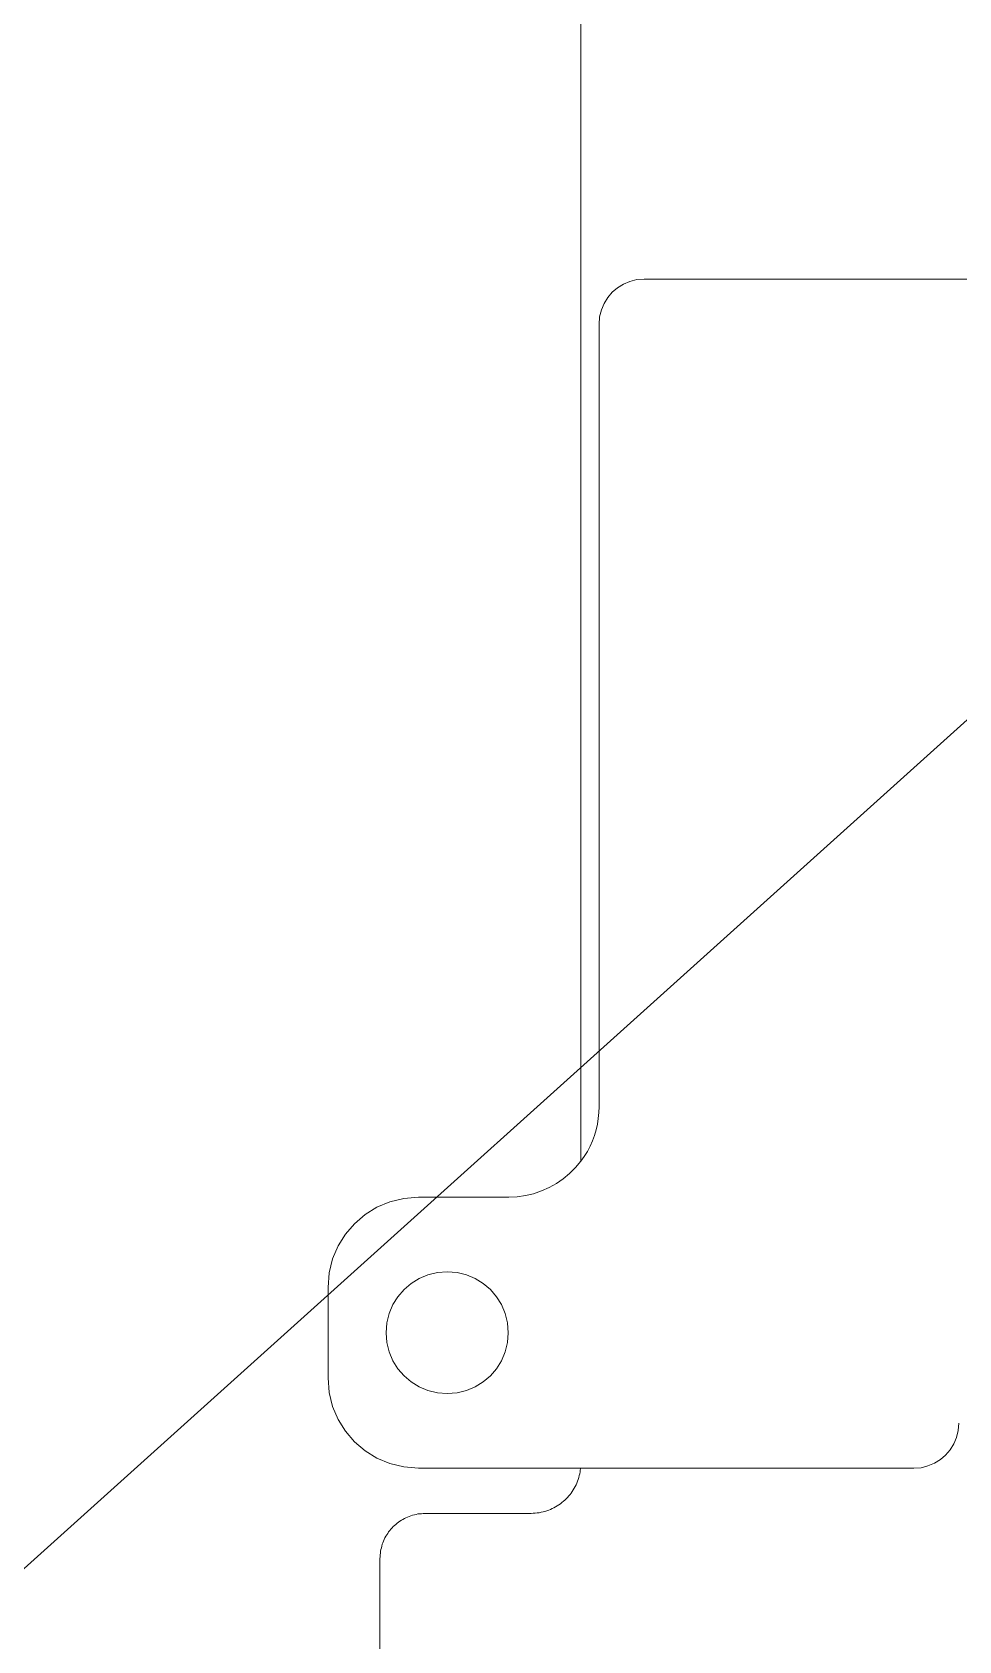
# Model space of a CAD drawing. Header units: millimetres. Extents: x 1863 to 2194, y 977 to 1295.
# Drawn here: x 2156.36 to 2166.62, y 1217.48 to 1235.28 of the extents above; entities that cross this region are included whole.
import ezdxf

# ---------------------------------------------------------------- set-up
doc = ezdxf.new("R2010")
doc.units = ezdxf.units.MM
doc.layers.add('2', color=7, linetype='Continuous', true_color=0xffffff)
doc.layers.add('BMLJ', color=4, linetype='Continuous')

msp = doc.modelspace()

# ---------------------------------------------------------------- linework, layer by layer
at = {"layer": '2', "color": 35, "linetype": 'Continuous', "lineweight": 18}
for p, q in [((2162.843, 1232.455), (2162.908, 1232.496)), ((2162.98, 1232.526), (2162.908, 1232.496)), ((2163.057, 1232.545), (2162.98, 1232.526)), ((2163.057, 1232.545), (2163.137, 1232.551)), ((2163.137, 1232.55), (2167.376, 1232.55)), ((2162.735, 1232.346), (2162.694, 1232.281)), ((2162.735, 1232.346), (2162.785, 1232.405)), ((2162.785, 1232.405), (2162.843, 1232.455)), ((2162.645, 1232.132), (2162.639, 1232.05)), ((2162.664, 1232.209), (2162.645, 1232.132)), ((2162.664, 1232.209), (2162.694, 1232.281)), ((2162.639, 1223.39), (2162.639, 1232.05)), ((2162.63, 1223.261), (2162.62, 1223.197)), ((2162.636, 1223.325), (2162.63, 1223.261)), ((2162.639, 1223.39), (2162.636, 1223.325)), ((2162.587, 1223.073), (2162.565, 1223.012)), ((2162.605, 1223.134), (2162.587, 1223.073)), ((2162.62, 1223.197), (2162.605, 1223.134)), ((2162.509, 1222.896), (2162.475, 1222.841)), ((2162.539, 1222.954), (2162.509, 1222.896)), ((2162.565, 1223.012), (2162.539, 1222.954)), ((2162.378, 1222.716), (2162.313, 1222.651)), ((2162.438, 1222.788), (2162.378, 1222.716)), ((2162.475, 1222.841), (2162.438, 1222.788)), ((2162.166, 1222.54), (2162.086, 1222.495)), ((2162.242, 1222.592), (2162.166, 1222.54)), ((2162.313, 1222.651), (2162.242, 1222.592)), ((2160.323, 1222.338), (2160.18, 1222.278)), ((2160.477, 1222.376), (2160.323, 1222.338)), ((2160.64, 1222.389), (2160.477, 1222.376)), ((2161.639, 1222.389), (2160.64, 1222.389)), ((2161.733, 1222.394), (2161.639, 1222.389)), ((2161.825, 1222.407), (2161.733, 1222.394)), ((2161.914, 1222.428), (2161.825, 1222.407)), ((2162.002, 1222.458), (2161.914, 1222.428)), ((2162.086, 1222.495), (2162.002, 1222.458)), ((2160.049, 1222.196), (2159.932, 1222.096)), ((2160.18, 1222.278), (2160.049, 1222.196)), ((2159.832, 1221.98), (2159.751, 1221.849)), ((2159.932, 1222.096), (2159.832, 1221.98)), ((2159.751, 1221.849), (2159.69, 1221.705)), ((2159.69, 1221.705), (2159.652, 1221.552)), ((2159.652, 1221.552), (2159.639, 1221.39)), ((2160.648, 1221.489), (2160.56, 1221.434)), ((2160.745, 1221.53), (2160.648, 1221.489)), ((2160.849, 1221.556), (2160.745, 1221.53)), ((2160.958, 1221.564), (2160.849, 1221.556)), ((2161.068, 1221.556), (2160.958, 1221.564)), ((2161.171, 1221.53), (2161.068, 1221.556)), ((2161.268, 1221.489), (2161.171, 1221.53)), ((2161.357, 1221.434), (2161.268, 1221.489)), ((2159.639, 1221.39), (2159.639, 1220.389)), ((2160.413, 1221.288), (2160.358, 1221.2)), ((2160.481, 1221.367), (2160.413, 1221.288)), ((2160.56, 1221.434), (2160.481, 1221.367)), ((2161.436, 1221.367), (2161.357, 1221.434)), ((2161.503, 1221.288), (2161.436, 1221.367)), ((2161.558, 1221.2), (2161.503, 1221.288)), ((2160.317, 1221.103), (2160.291, 1220.999)), ((2160.358, 1221.2), (2160.317, 1221.103)), ((2161.6, 1221.103), (2161.558, 1221.2)), ((2161.625, 1220.999), (2161.6, 1221.103)), ((2160.291, 1220.999), (2160.283, 1220.889)), ((2161.634, 1220.889), (2161.625, 1220.999)), ((2160.283, 1220.889), (2160.291, 1220.78)), ((2160.291, 1220.78), (2160.317, 1220.676)), ((2161.6, 1220.676), (2161.625, 1220.78)), ((2161.625, 1220.78), (2161.634, 1220.889)), ((2160.317, 1220.676), (2160.358, 1220.579)), ((2160.358, 1220.579), (2160.413, 1220.491)), ((2161.503, 1220.491), (2161.558, 1220.579)), ((2161.558, 1220.579), (2161.6, 1220.676)), ((2159.639, 1220.389), (2159.652, 1220.227)), ((2160.413, 1220.491), (2160.481, 1220.413)), ((2160.481, 1220.413), (2160.56, 1220.345)), ((2161.357, 1220.345), (2161.436, 1220.413)), ((2161.436, 1220.413), (2161.503, 1220.491)), ((2159.652, 1220.227), (2159.69, 1220.073)), ((2160.56, 1220.345), (2160.648, 1220.291)), ((2160.648, 1220.291), (2160.745, 1220.25)), ((2160.745, 1220.25), (2160.849, 1220.224)), ((2160.849, 1220.224), (2160.958, 1220.215)), ((2160.958, 1220.215), (2161.068, 1220.224)), ((2161.068, 1220.224), (2161.171, 1220.25)), ((2161.171, 1220.25), (2161.268, 1220.291)), ((2161.268, 1220.291), (2161.357, 1220.345)), ((2159.69, 1220.073), (2159.751, 1219.93)), ((2159.751, 1219.93), (2159.832, 1219.799)), ((2166.614, 1219.808), (2166.62, 1219.889)), ((2159.832, 1219.799), (2159.932, 1219.682)), ((2159.932, 1219.682), (2160.049, 1219.583)), ((2166.565, 1219.659), (2166.595, 1219.731)), ((2166.595, 1219.731), (2166.614, 1219.808)), ((2160.049, 1219.583), (2160.18, 1219.501)), ((2160.18, 1219.501), (2160.323, 1219.441)), ((2166.416, 1219.485), (2166.35, 1219.444)), ((2166.474, 1219.535), (2166.416, 1219.485)), ((2166.474, 1219.535), (2166.524, 1219.593)), ((2166.565, 1219.659), (2166.524, 1219.593)), ((2160.323, 1219.441), (2160.477, 1219.403)), ((2160.477, 1219.403), (2160.64, 1219.389)), ((2160.64, 1219.389), (2166.121, 1219.389)), ((2166.202, 1219.395), (2166.121, 1219.389)), ((2166.202, 1219.395), (2166.278, 1219.414)), ((2166.278, 1219.414), (2166.35, 1219.444))]:
    msp.add_line(p, q, dxfattribs=at)
for points, degree in [([(2162.437, 1236.521), (2162.437, 1222.787)], 1), ([(2162.43, 1219.35), (2162.423, 1219.321), (2162.416, 1219.293), (2162.409, 1219.265)], 3), ([(2162.433, 1219.389), (2162.432, 1219.376), (2162.431, 1219.363), (2162.43, 1219.35)], 3), ([(2162.376, 1219.186), (2162.361, 1219.162), (2162.346, 1219.138), (2162.331, 1219.114)], 3), ([(2162.409, 1219.265), (2162.398, 1219.239), (2162.387, 1219.212), (2162.376, 1219.186)], 3), ([(2162.14, 1218.951), (2162.114, 1218.94), (2162.088, 1218.928), (2162.061, 1218.917)], 3), ([(2162.212, 1218.995), (2162.188, 1218.98), (2162.164, 1218.965), (2162.14, 1218.951)], 3), ([(2162.276, 1219.05), (2162.255, 1219.032), (2162.234, 1219.014), (2162.212, 1218.995)], 3), ([(2162.331, 1219.114), (2162.313, 1219.093), (2162.295, 1219.071), (2162.276, 1219.05)], 3), ([(2160.419, 1218.793), (2160.399, 1218.776), (2160.38, 1218.759), (2160.36, 1218.743)], 3), ([(2160.484, 1218.833), (2160.462, 1218.82), (2160.44, 1218.806), (2160.419, 1218.793)], 3), ([(2160.556, 1218.864), (2160.532, 1218.854), (2160.508, 1218.844), (2160.484, 1218.833)], 3), ([(2160.633, 1218.883), (2160.607, 1218.876), (2160.582, 1218.87), (2160.556, 1218.864)], 3), ([(2160.714, 1218.889), (2160.687, 1218.887), (2160.66, 1218.885), (2160.633, 1218.883)], 3), ([(2161.888, 1218.889), (2160.714, 1218.889)], 1), ([(2161.977, 1218.897), (2161.947, 1218.894), (2161.917, 1218.892), (2161.888, 1218.889)], 3), ([(2162.061, 1218.917), (2162.033, 1218.91), (2162.005, 1218.903), (2161.977, 1218.897)], 3), ([(2160.269, 1218.619), (2160.259, 1218.595), (2160.249, 1218.571), (2160.239, 1218.547)], 3), ([(2160.31, 1218.684), (2160.297, 1218.662), (2160.283, 1218.641), (2160.269, 1218.619)], 3), ([(2160.36, 1218.743), (2160.344, 1218.723), (2160.327, 1218.704), (2160.31, 1218.684)], 3), ([(2160.22, 1218.47), (2160.218, 1218.443), (2160.216, 1218.416), (2160.214, 1218.389)], 3), ([(2160.239, 1218.547), (2160.233, 1218.521), (2160.226, 1218.496), (2160.22, 1218.47)], 3), ([(2160.214, 1218.389), (2160.214, 1206.171)], 1)]:
    msp.add_open_spline(points, degree=degree, dxfattribs=at)
at = {"layer": 'BMLJ'}
msp.add_line((1893.966, 982.203), (2193.966, 1252.203), dxfattribs=at)

doc.saveas('drawing.dxf')
